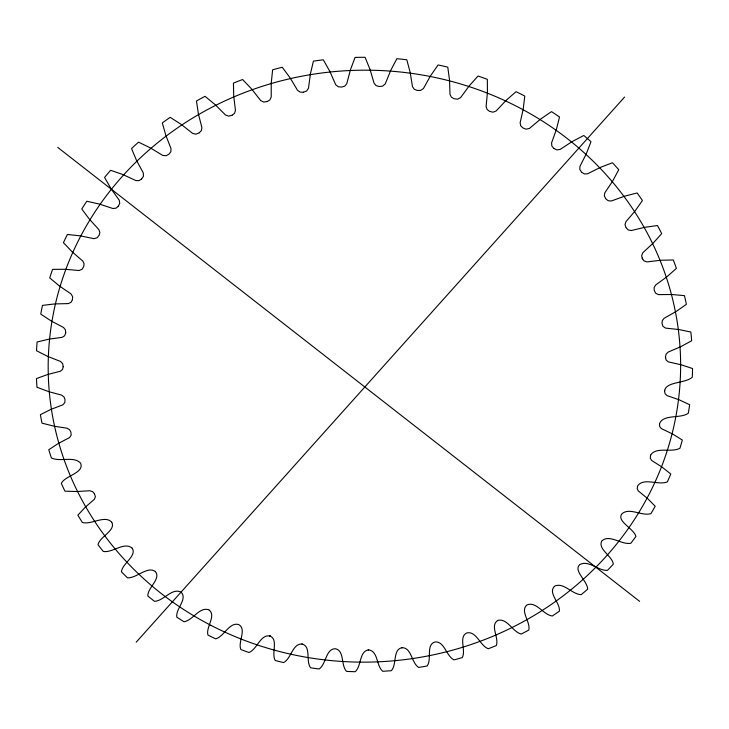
<?xml version="1.0" encoding="UTF-8"?>
<svg xmlns="http://www.w3.org/2000/svg" width="729" height="729" viewBox="0 0 729 729"><rect width="100%" height="100%" fill="white"/><g stroke="black" fill="none" stroke-linecap="round" stroke-linejoin="round"><path stroke-width="1.09" d="M63.213 366.778L62.703 363.716L60.48 361.429L47.759 356.417L36.523 350.749A328.232 307.246 -1.2 0 1 37.097 341.992L48.952 339.158L62.138 337.354L64.589 335.805L65.619 333.262M63.213 366.614L62.566 369.412L60.398 371.234L47.667 374.496L36.45 378.588A328.232 307.246 -1.2 0 0 36.979 387.272L49.135 391.774L61.564 395.091L63.979 396.895L64.972 399.401L64.881 402.499L62.94 404.786L50.839 409.425L40.396 414.673A328.232 307.246 -1.2 0 0 42 423.157L54.438 426.274L66.995 428.196L69.583 429.7L70.877 432.06L71.178 435.122L69.565 437.591L58.311 443.46L48.77 449.757A328.232 307.246 -1.2 0 0 51.404 457.94C60.024 462.25 74.039 455.753 80.555 463.152C84.819 472.921 64.717 475.755 61.345 483.4A328.232 307.246 -1.2 0 0 64.945 491.173L76.946 491.537L89.822 490.735L92.692 491.72L94.506 493.897M664.602 391.172L665.076 393.724L667.017 395.601L679.091 399.784L689.652 404.704A328.232 307.246 -1.2 0 1 688.304 413.234C680.676 418.847 663.59 414.054 659.681 423.33M664.657 390.607C666.096 381.458 685.306 383.527 692.277 377.239A328.232 307.246 -1.2 0 0 692.55 368.546L681.241 364.801L668.365 361.903L666.051 359.907L665.477 356.754L666.124 354.121L668.229 352.052L680.622 346.758L691.675 340.753A328.232 307.246 -1.2 0 0 690.837 332.023L678.936 329.554L665.559 328.105L662.971 326.364L661.987 323.275L662.306 320.56L664.165 318.263L676.002 311.556L686.399 304.294A328.232 307.246 -1.2 0 0 684.431 295.646L672.092 294.525L658.405 294.607L655.571 293.149L654.205 290.251L654.132 287.508L655.736 284.921L666.825 276.856L676.394 268.4A328.232 307.246 -1.2 0 0 673.304 259.971L660.702 260.262L646.896 261.911L643.926 260.836L642.14 258.121M664.684 390.288L664.638 390.771M65.628 333.18L65.692 332.688M65.71 332.606L65.41 329.818L63.487 327.467L51.367 321.061L40.751 314.117A328.232 307.246 -1.2 0 1 42.464 305.405L54.784 303.911L68.316 303.601L70.986 302.325L72.353 299.901M659.535 423.959L659.681 426.52L661.349 428.579L672.612 434.01L682.317 440.006A328.232 307.246 -1.2 0 1 679.929 448.253C671.546 452.946 656.455 446.494 650.815 454.814M72.371 299.819L72.672 296.767L71.014 293.924L59.55 286.069L49.727 277.904A328.232 307.246 -1.2 0 1 52.57 269.375L65.2 269.293L79.06 270.514L82.076 269.293L83.744 266.504L84.072 263.67L82.723 261.009L72.289 251.979L63.432 242.675A328.232 307.246 -1.2 0 1 67.405 234.465L80.144 235.832L93.95 238.656L97.139 237.782L99.18 235.185L99.882 232.478L98.862 229.58L89.503 219.329L81.776 208.995A328.232 307.246 -1.2 0 1 86.824 201.24L99.481 204.093L112.84 208.494L115.938 208.202L118.207 206.353M650.496 455.725L650.314 458.268L651.68 460.482L662.014 467.043L670.744 473.987A328.232 307.246 -1.2 0 1 667.372 481.869C658.633 485.623 644.226 477.477 637.993 485.432M650.705 455.115L650.623 455.343M637.675 486.079L637.173 488.567L638.24 490.89L647.525 498.472L655.189 506.245A328.232 307.246 -1.2 0 1 650.906 513.653C641.766 516.451 628.972 506.846 621.719 514.045M621.363 514.583C617.472 521.846 633.738 528.571 635.934 536.407A328.232 307.246 -1.2 0 1 630.831 543.269C621.591 545.092 609.945 534.12 602.136 540.626M118.262 206.28L119.738 203.373L119.201 200.174L111.027 188.683L104.575 177.448A328.232 307.246 -1.2 0 1 110.644 170.285L123.01 174.614L135.876 180.573L139.029 180.637L141.544 179.052M601.726 541.128C597.598 549.265 612.342 555.908 613.317 564.137A328.232 307.246 -1.2 0 1 607.457 570.37C598.044 570.925 588.75 559.836 579.947 564.483M136.186 642.203L624.58 97.075M141.608 178.988L143.458 176.263L143.331 173.001L136.587 160.571L131.539 148.579A328.232 307.246 -1.2 0 1 138.565 142.146L150.429 147.923L162.758 155.441L166.185 155.724L169.164 153.965L170.878 151.632L170.996 148.516L165.857 135.485L162.321 122.928A328.232 307.246 -1.2 0 1 170.194 117.333L181.357 124.495L192.666 133.416L195.964 134.163L199.126 132.878M579.482 564.929C573.368 570.816 587.519 581.15 587.683 589.15A328.232 307.246 -1.2 0 1 581.15 594.7C571.873 594.272 563.991 582.271 554.878 585.998M554.304 586.435C547.78 593.342 560.51 602.965 559.371 611.194A328.232 307.246 -1.2 0 1 552.263 615.996C543.296 614.82 536.325 601.161 527.185 604.87M199.272 132.787L201.368 130.609L201.897 127.602L198.397 113.915L196.465 100.976A328.232 307.246 -1.2 0 1 205.059 96.319L215.319 104.794L225.498 115.009L228.706 116.148L232.032 115.246M526.63 605.207C520.032 611.503 530.785 622.047 528.78 630.056A328.232 307.246 -1.2 0 1 521.18 634.066C512.496 631.742 507.666 618.493 498.253 620.288M232.196 115.164L234.565 113.241L235.467 110.316L233.727 96.264L233.435 83.133A328.232 307.246 -1.2 0 1 242.62 79.525L251.797 89.175L260.663 100.566L263.716 102.069L267.151 101.568M497.588 620.589C489.76 625.746 499.319 637.893 496.285 645.557A328.232 307.246 -1.2 0 1 488.284 648.746C480.037 645.776 476.474 630.913 466.943 632.881C458.177 636.791 466.305 650.359 462.286 657.567A328.232 307.246 -1.2 0 1 453.976 659.9C446.248 656.064 444.535 641.21 435.049 641.93C425.672 644.646 432.078 659.253 427.167 665.969A328.232 307.246 -1.2 0 1 418.656 667.436C411.356 662.889 411.575 646.915 401.542 647.726M267.233 101.541L269.867 99.946L271.206 97.066L271.252 82.869L272.637 69.774A328.232 307.246 -1.2 0 1 282.26 67.268L290.188 77.967L297.514 90.278L300.157 92.127L303.264 92.237M303.355 92.219L306.608 90.997L308.495 88.209L310.372 74.012L313.415 61.145A328.232 307.246 -1.2 0 1 323.312 59.805L329.836 71.387L335.668 84.646L338.292 86.787L341.874 87.052L344.826 86.086L346.785 83.653L350.412 69.856L355.059 57.436A328.232 307.246 -1.2 0 1 365.065 57.29L370.077 69.556L374.095 83.243L376.128 85.612L379.107 86.505L382.67 86.131L385.24 83.908L390.68 70.476L396.868 58.712A328.232 307.246 -1.2 0 1 406.8 59.76L410.208 72.526L412.468 86.569L414.172 89.166L417.015 90.396L420.587 90.442L423.412 88.546L430.493 75.88L438.102 64.954A328.232 307.246 -1.2 0 1 447.788 67.159L449.547 80.217L450.003 94.405L451.369 97.167L454.021 98.725L457.548 99.19L460.582 97.64L469.175 85.94L478.06 76.016A328.232 307.246 -1.2 0 1 487.336 79.352L487.437 92.474L486.097 106.571L487.09 109.468L489.505 111.318L492.932 112.202L496.112 111.018L506.054 100.447L516.059 91.681A328.232 307.246 -1.2 0 1 524.78 96.073L523.222 109.058L520.132 122.754L520.743 125.825L522.821 127.894L526.065 129.197L529.436 128.413L540.554 119.119L551.489 111.628A328.232 307.246 -1.2 0 1 559.517 116.986L556.345 129.644L551.58 142.902L551.835 146L553.794 148.361M402.353 647.625C392.494 649.156 397.095 664.538 391.336 670.698A328.232 307.246 -1.2 0 1 382.716 671.281C376.191 665.759 378.269 651.535 368.974 649.922M368.163 649.94C359.169 651.744 361.502 666.169 355.205 671.71A328.232 307.246 -1.2 0 1 346.567 671.4C340.707 665.449 344.717 650.359 335.212 648.719C325.635 648.956 326.218 664.192 319.165 668.994A328.232 307.246 -1.2 0 1 310.618 667.8C305.478 661.239 311.556 646.222 301.87 643.98M368.728 649.931L368.245 649.931M302.672 644.135C292.639 642.604 291.409 658.597 283.627 662.579A328.232 307.246 -1.2 0 1 275.252 660.501C270.951 653.439 278.952 639.114 269.566 635.87M269.876 635.961L270.341 636.107M270.113 636.034C260.381 633.966 257.209 649.293 248.99 652.501A328.232 307.246 -1.2 0 1 240.898 649.557C237.536 641.994 247.167 629.1 238.574 624.507C229.143 622.028 224.25 636.49 215.666 638.85A328.232 307.246 -1.2 0 1 207.947 635.077C205.624 627.14 216.44 615.932 209.168 610.036M208.813 609.845C199.546 606.437 192.985 620.288 184.045 621.755A328.232 307.246 -1.2 0 1 176.792 617.171C175.461 608.97 187.69 599.156 181.275 592.349M181.147 592.258C172.217 587.255 163.724 600.951 154.53 601.352A328.232 307.246 -1.2 0 1 147.823 596.012C147.431 587.847 161.291 578.844 155.441 571.636M553.94 148.47L556.874 149.919L560.109 149.445L572.11 141.599L583.792 135.476A328.232 307.246 -1.2 0 1 590.991 141.69L586.298 153.819L579.947 166.358L579.81 169.447L581.441 172.008M57.728 147.395L639.634 601.37M155.268 571.472C147.422 565.795 136.642 578.307 127.493 577.851A328.232 307.246 -1.2 0 1 121.442 571.791C122.053 563.708 137.216 555.917 132.213 548.235M581.824 172.372L584.439 173.939L587.583 173.775L600.249 167.442L612.469 162.749A328.232 307.246 -1.2 0 1 618.748 169.72L612.624 181.138L604.797 192.857L604.332 195.901L605.644 198.589M132.104 548.117C124.194 541.401 112.63 553.065 103.308 551.461A328.232 307.246 -1.2 0 1 97.996 544.763C99.563 536.726 116.048 530.594 111.81 522.283M605.863 198.862L608.205 200.748L611.394 200.976L624.598 196.183L637.146 192.957A328.232 307.246 -1.2 0 1 642.413 200.548L634.995 211.1L625.865 221.771L625.017 224.714L625.929 227.448M111.765 522.219C104.858 514.647 91.362 525.09 82.35 522.465A328.232 307.246 -1.2 0 1 77.857 515.184L85.302 507.165L94.424 499.247L95.39 496.713L94.579 494.043M626.193 227.885L628.289 229.981L631.296 230.528L644.819 227.302L657.494 225.543A328.232 307.246 -1.2 0 1 661.686 233.626L653.12 243.185L642.805 252.744L641.638 255.733L642.486 258.895M665.513 357.729L665.495 357.237M665.495 357.401L665.477 356.909M659.554 423.877L659.572 423.804M211.027 625.391A316.231 295.965 -1.2 0 0 680.585 360.244A316.231 295.965 -1.2 0 0 201.596 112.849A316.231 295.965 -1.2 0 0 211.027 625.391"/></g></svg>
